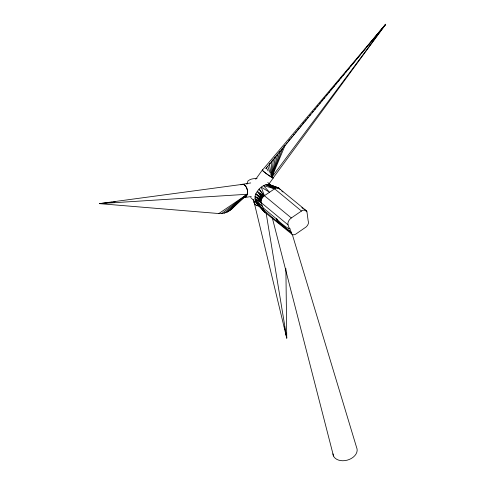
<?xml version="1.0" encoding="UTF-8"?>
<svg xmlns="http://www.w3.org/2000/svg" width="485" height="485" viewBox="0 0 485 485"><rect width="100%" height="100%" fill="white"/><g stroke="black" fill="none" stroke-linecap="round" stroke-linejoin="round"><path stroke-width="0.73" d="M246.883 184.245L247.95 180.984C250.412 178.832 253.922 178.383 257.074 178.619M368.758 44.602L385.678 24.256L273.243 159.795L271.764 177.304L385.678 24.256L262.355 170.174M306.211 210.605L278.493 187.889L276.929 187.792L275.171 188.429L264.416 195.71C262.306 197.237 260.536 199.887 261.094 202.584L264.61 212.115L292.225 234.455M275.419 157.213L271.764 177.304L270.763 174.545M277.705 154.479L271.764 177.304L269.381 164.354L273.243 159.795M280.075 151.641L271.764 177.304L271.218 162.19M282.488 148.743L271.764 177.304L284.907 145.833M250.63 197.419C263.149 210.169 277.008 221.748 291.321 232.606L289.86 228.55A36.405 9.712 52.8 0 1 288.963 228.12M255.734 179.244L262.318 170.083M268.878 184.07L273.267 177.959M385.696 24.268L273.231 177.868A6.693 0.546 35.7 0 1 267.259 174.309A6.693 0.546 35.7 0 1 262.494 170.096M269.139 164.342L270.103 163.178M271.558 161.432L273.006 159.692M273.976 158.528L275.425 156.782M276.389 155.618L277.844 153.878M278.808 152.714L280.263 150.968M281.227 149.81L282.676 148.064M283.646 146.9L285.095 145.16M286.065 143.996L287.514 142.25M288.484 141.087L289.933 139.347M290.897 138.183L292.352 136.437M293.316 135.279L294.286 134.115M295.25 132.951L296.705 131.211M297.669 130.047L299.118 128.301M300.088 127.137L301.537 125.397M302.507 124.233L303.956 122.487M304.926 121.329L306.375 119.583M307.338 118.419L308.308 117.255M309.757 115.515L310.727 114.351M312.176 112.605L313.146 111.447M314.595 109.701L315.559 108.537M317.014 106.797L317.978 105.633M319.433 103.887L320.397 102.723M321.846 100.983L322.816 99.819M323.78 98.655L324.75 97.497M326.199 95.751L327.169 94.587M328.618 92.847L329.588 91.683M331.037 89.937L332.001 88.773M333.456 87.033L334.42 85.869M335.875 84.123L336.839 82.965M338.287 81.219L339.257 80.055M340.706 78.315L341.676 77.151M343.125 75.405L344.095 74.241M345.544 72.501L346.508 71.337M347.963 69.591L349.412 67.852M350.382 66.688L351.346 65.523M352.316 64.366L355.699 60.292M356.669 59.134L358.118 57.388M359.082 56.224L360.537 54.484M361.501 53.32L362.95 51.574M363.92 50.41L365.369 48.67M366.339 47.506L367.788 45.76M265.659 168.677L269.381 164.354M242.585 184.33L99.31 203.627L218.862 213.545C224.597 214.061 230.278 211.314 233.77 206.804M231.763 208.993L247.241 194.255L99.31 203.651L107.591 202.712M229.514 210.787L247.241 194.255L218.862 213.545M227.059 212.157L247.241 194.255L221.694 213.545M240.536 199.972L247.241 194.255L224.44 213.085M276.85 218.602L276.468 218.893L277.517 221.73L291.352 232.564L277.899 221.439L277.111 219.311M277.517 221.73L277.899 221.439M263.015 207.768L276.468 218.893A36.405 9.712 52.8 0 0 289.478 228.841L289.86 228.55M289.478 228.841L287.993 224.834A5.62 3.583 -50.4 0 1 291.315 217.953L301.488 211.042A5.62 3.583 -50.4 0 1 306.95 211.848L308.175 220.93A4.814 3.068 -50.4 0 1 304.895 227.804L296.784 233.412A4.814 3.068 -50.4 0 1 291.321 232.606M241.906 184.373L250.745 182.93M244.628 197.565L251.254 196.48M109.846 202.451L112.102 202.196M113.611 202.021L115.115 201.851M259.42 205.434L258.499 204.318L264.974 212.454L265.925 212.824M273.055 186.355L278.493 187.889C273.722 186.549 268.514 182.718 263.549 185.622C261.003 187.004 258.893 189.047 257.28 191.442C250.987 199.584 259.154 206.428 264.61 212.115L260.663 207.101M301.488 211.042L274.589 188.792L263.549 185.622L269.502 192.254L261.215 187.113L264.416 195.71L291.315 217.953M274.589 186.816L278.93 188.083M274.462 186.84L279.312 188.362L280.051 189.599M276.983 187.798L279.627 188.707M278.008 187.774L270.139 184.9L271.176 185.616M277.487 187.737L268.169 184.476L275.171 188.429L265.925 184.718L274.589 188.792M276.353 187.925L268.169 184.476L275.765 188.138M260.991 202.057L254.995 198.959L262.579 206.598L255.443 201.057L264.064 210.605M261.148 200.256L255.165 196.546L260.966 201.487L254.995 198.959L261.094 202.584L287.993 224.834M267.781 182.499L271.218 185.512M264.331 211.684L256.48 202.694L259.348 205.434M261.961 198.353L255.941 193.982L261.348 199.62L255.165 196.546L261.021 200.887M281.773 191.017L282.913 191.963M301.803 207.586L302.949 208.532M304.089 209.478L306.95 211.848M263.319 196.625L257.28 191.442L262.361 197.741L255.941 193.982L261.621 198.983M262.815 197.165L257.28 191.442L263.852 196.14L259.075 189.101L264.416 195.71M256.48 202.694L264.149 211.181M260.803 207.113L262.646 209.344M263.573 210.46L265.416 212.691M266.362 167.877L268.163 171.017M267.75 166.258L270.26 173.163M292.261 234.297L356.584 447.437A12.361 8.706 -15.6 0 1 347.248 460.156A12.361 8.706 -15.6 0 1 332.928 453.827M253.243 199.377L254.261 203.021M272.218 217.529L333.504 456.027M254.201 202.554L286.756 338.154L285.883 268.581M284.252 326.32L284.889 329.279M285.204 330.758L286.787 338.142L266.168 213.321M241.524 184.567A6.693 4.165 80.7 0 1 247.338 190.065A6.693 4.165 80.7 0 1 243.949 197.601M259.827 205.943A6.693 4.717 -15.6 0 1 254.207 201.299M273.176 177.716A6.748 0.552 35.7 0 1 267.429 174.442A6.748 0.552 35.7 0 1 262.597 170.108M240.899 184.888A6.748 4.201 80.7 0 1 247.332 189.847A6.748 4.201 80.7 0 1 243.531 197.631M259.899 205.979A6.748 4.753 -15.6 0 1 254.098 201.784"/></g></svg>
